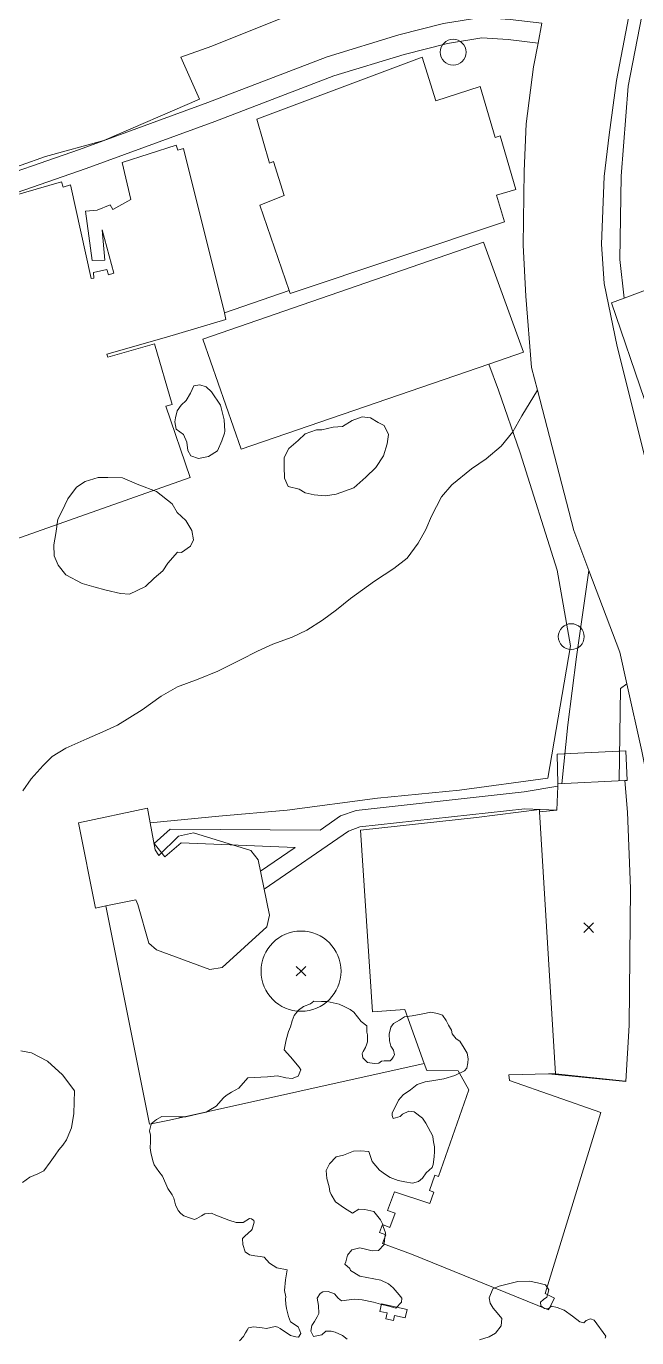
# Model space of a CAD drawing. Header units: metres. Extents: x 4652992 to 4879070, y 2074171 to 2309877.
# Drawn here: x 4653704.4 to 4653740.7, y 2306191.8 to 2306269.7 of the extents above; entities that cross this region are included whole.
import ezdxf

# ---------------------------------------------------------------- set-up
doc = ezdxf.new("R2010")
doc.units = ezdxf.units.M
doc.header["$MEASUREMENT"] = 0
doc.linetypes.add('DGN Style 2', pattern=[66.27138, 39.762828, -26.508552])
doc.linetypes.add('DGN Style 3', pattern=[92.779933, 66.271381, -26.508552])
doc.layers.get('0').update_dxf_attribs({"color": 4, "lineweight": 0})
for name, color, linetype, lineweight in [('Level 18', 5, 'Continuous', 0), ('Level 20', 30, 'DGN Style 3', 0), ('Level 30', 5, 'Continuous', 0), ('Level 31', 38, 'Continuous', 0), ('Level 35', 4, 'Continuous', 0), ('Level 36', 1, 'Continuous', 0), ('Level 37', 3, 'Continuous', 0), ('Level 38', 3, 'Continuous', 0), ('Level 40', 1, 'Continuous', 0), ('Level 53', 5, 'Continuous', 0), ('Level 54', 30, 'DGN Style 2', 0), ('Level 61', 4, 'Continuous', 0), ('Level 62', 4, 'Continuous', 0), ('Level 63', 3, 'Continuous', 0)]:
    doc.layers.add(name, color=color, linetype=linetype, lineweight=lineweight)

# ---------------------------------------------------------------- blocks, each defined once
blk = doc.blocks.new('POSTE')
at = {"color": 0, "linetype": 'ByBlock', "lineweight": -2}
blk.add_circle((0, 0), 0.770001, dxfattribs=at)
blk = doc.blocks.new('COTA')
at = {"color": 0, "linetype": 'ByBlock', "lineweight": -2, "ltscale": 10}
for p, q in [((0, 0), (-1.419522, -1.408457)), ((-1.408457, 1.419522), (0, 0)), ((1.419522, 1.408457), (0, 0)), ((0, 0), (1.408457, -1.419522))]:
    blk.add_line(p, q, dxfattribs=at)

msp = doc.modelspace()

# ---------------------------------------------------------------- linework, layer by layer
at = {"layer": 'Level 18', "color": 30}
for points in [[(4653740.777081, 2306273.128342, 1424.65044), (4653739.520245, 2306266.494623, 1424.407082), (4653739.070364, 2306263.261233, 1424.299844), (4653738.77743, 2306260.776192, 1424.092109), (4653738.620178, 2306256.766017, 1423.826422), (4653738.78082, 2306254.427596, 1423.623965), (4653739.547829, 2306250.66962, 1423.371641), (4653741.979377, 2306241.023189, 1422.807175), (4653743.837471, 2306233.363225, 1422.282652), (4653745.064537, 2306227.663309, 1421.884951), (4653746.202293, 2306222.467291, 1421.528426), (4653747.43659, 2306216.600638, 1421.154736), (4653749.837122, 2306206.643853, 1420.675083), (4653750.774391, 2306202.706111, 1420.411646), (4653751.44217, 2306199.134677, 1420.207735), (4653751.847202, 2306196.773275, 1420.057566), (4653752.029339, 2306194.007571, 1419.876955), (4653752.19108, 2306191.561827, 1419.755049)], [(4653747.189889, 2306191.415101, 1419.608363), (4653746.875182, 2306196.184447, 1419.893928), (4653746.520464, 2306198.252514, 1420.072769), (4653745.778137, 2306201.662879, 1420.405941), (4653745.078496, 2306205.48327, 1420.667075), (4653743.279685, 2306215.504972, 1421.226712), (4653742.077825, 2306221.388372, 1421.754605), (4653741.030888, 2306226.631514, 1421.99774), (4653740.129972, 2306230.630331, 1422.246936), (4653739.70799, 2306232.503348, 1422.312702), (4653737.879648, 2306237.364729, 1422.652318), (4653736.982541, 2306239.750048, 1422.821913), (4653734.812008, 2306248.087523, 1423.257669), (4653734.464568, 2306249.422115, 1423.437876), (4653734.129021, 2306253.663439, 1423.626139), (4653733.971561, 2306256.695256, 1423.781719), (4653734.028763, 2306261.092758, 1423.976988), (4653734.140384, 2306263.917871, 1424.127873), (4653734.584834, 2306267.305006, 1424.287347), (4653734.848669, 2306268.697559, 1424.344801), (4653735.073946, 2306269.886598, 1424.396801)]]:
    msp.add_polyline3d(points, dxfattribs=at)
at = {"layer": 'Level 20', "linetype": 'Continuous'}
msp.add_polyline3d([(4653704.211374, 2306224.27197, 1426.1839), (4653704.716274, 2306224.988423, 1426.1339), (4653705.412436, 2306225.769656, 1426.1339), (4653705.949562, 2306226.299114, 1426.1339), (4653706.767031, 2306226.806319, 1426.1339), (4653708.022692, 2306227.365434, 1426.1339), (4653708.964891, 2306227.781418, 1426.0339), (4653709.833163, 2306228.180127, 1425.8839), (4653711.305032, 2306229.089305, 1425.8339), (4653712.435528, 2306229.894154, 1425.7339), (4653713.40581, 2306230.444527, 1425.6839), (4653714.641164, 2306230.901646, 1425.6839), (4653715.808138, 2306231.372857, 1425.6839), (4653717.164848, 2306232.06065, 1425.5839), (4653718.162866, 2306232.570137, 1425.5339), (4653719.069522, 2306232.988376, 1425.5339), (4653720.22469, 2306233.394475, 1425.4839), (4653721.097211, 2306233.819793, 1425.4839), (4653722.039206, 2306234.408739, 1425.4839), (4653722.870544, 2306235.031942, 1425.3839), (4653723.706002, 2306235.690049, 1425.2339), (4653725.126518, 2306236.732314, 1425.0839), (4653726.264337, 2306237.482767, 1424.9839), (4653727.063448, 2306238.094441, 1424.7339), (4653727.728554, 2306238.982576, 1424.5339), (4653728.182621, 2306239.803678, 1424.5339), (4653728.510964, 2306240.60007, 1424.3839), (4653729.099958, 2306241.749034, 1424.2839), (4653729.723005, 2306242.449668, 1424.1839), (4653730.900965, 2306243.406125, 1424.1839), (4653731.760552, 2306244.004426, 1423.9839), (4653732.648886, 2306244.750531, 1423.8339), (4653733.340636, 2306245.605266, 1423.6339), (4653733.890276, 2306246.548221, 1423.4839), (4653734.812008, 2306248.087523, 1423.608)], dxfattribs=at)
at = {"layer": 'Level 30', "color": 1, "elevation": 1427.455992, "flags": 128}
msp.add_lwpolyline([(4653731.930722, 2306249.629769), (4653717.191735, 2306244.574266), (4653714.922651, 2306251.11018), (4653731.597461, 2306256.877652), (4653733.983637, 2306250.333923), (4653731.930722, 2306249.629769)], dxfattribs=at)
at = {"layer": 'Level 30', "color": 1}
for points in [[(4653720.736151, 2306270.653647, 1428.905991), (4653715.443181, 2306268.518113, 1428.905991), (4653713.598463, 2306267.872913, 1431.655991), (4653714.720727, 2306265.370722, 1431.205992), (4653709.037652, 2306262.923097, 1431.205992), (4653705.568638, 2306261.973853, 1428.805992), (4653701.206709, 2306260.427087, 1428.805992)], [(4653727.96606, 2306267.877604, 1427.455992), (4653728.779898, 2306265.270818, 1427.455992), (4653731.40574, 2306266.120637, 1427.405991), (4653732.290241, 2306263.106164, 1427.405991), (4653732.589854, 2306263.194076, 1427.405991), (4653733.523286, 2306260.012841, 1427.405991), (4653732.383219, 2306259.678325, 1427.455992), (4653732.85055, 2306258.085611, 1427.455992), (4653720.11468, 2306253.831622, 1427.555992), (4653720.057107, 2306253.998207, 1427.555992), (4653718.30188, 2306259.076919, 1427.555992), (4653719.754486, 2306259.659879, 1427.805992), (4653719.125755, 2306261.665405, 1427.805992), (4653718.872649, 2306261.564395, 1427.355991), (4653718.132284, 2306264.191241, 1427.355991), (4653727.96606, 2306267.877604, 1427.455992)], [(4653701.074382, 2306258.903565, 1428.506), (4653706.517043, 2306260.461377, 1428.556), (4653706.606023, 2306260.150499, 1428.556), (4653707.049327, 2306260.277383, 1428.556), (4653708.275509, 2306254.719649, 1429.456), (4653708.431003, 2306254.733373, 1429.456), (4653708.424579, 2306255.069605, 1429.306), (4653709.208784, 2306255.243505, 1429.306), (4653709.298457, 2306254.940826, 1429.406), (4653709.62461, 2306255.041303, 1429.406), (4653708.922991, 2306257.618596, 1428.856), (4653709.096123, 2306255.800101, 1428.856), (4653708.330031, 2306255.789874, 1428.856), (4653707.929432, 2306258.721665, 1428.856), (4653708.628218, 2306258.776204, 1428.856), (4653709.410847, 2306259.087774, 1428.856), (4653709.570568, 2306258.826427, 1428.856), (4653710.644085, 2306259.404542, 1431.106), (4653710.118035, 2306261.603197, 1431.106), (4653713.327145, 2306262.636601, 1431.106)], [(4653713.327145, 2306262.636601, 1431.106), (4653713.421948, 2306262.3422, 1431.106), (4653713.763115, 2306262.452063, 1431.106), (4653716.196364, 2306252.674522, 1431.106), (4653716.293299, 2306252.285008, 1431.106), (4653712.76284, 2306251.233998, 1431.106), (4653709.211577, 2306250.227403, 1428.906), (4653709.267974, 2306250.037529, 1427.856), (4653712.047925, 2306250.839524, 1427.856), (4653713.089682, 2306247.228485, 1427.856), (4653712.724434, 2306247.123113, 1427.856), (4653714.158861, 2306242.883618, 1427.856), (4653701.417488, 2306238.4007, 1427.856)], [(4653741.173585, 2306247.522629, 1426.156), (4653739.213843, 2306253.273647, 1426.156), (4653739.966924, 2306253.554262, 1426.179693), (4653745.57088, 2306255.642425, 1426.356)], [(4653734.935311, 2306223.024226, 1426.322), (4653735.882427, 2306207.455857, 1426.322), (4653735.465641, 2306207.444979, 1426.374725), (4653735.465635, 2306207.444979, 1426.374726), (4653733.115725, 2306207.383646, 1426.672), (4653733.147928, 2306207.051476, 1425.072), (4653738.58871, 2306205.156844, 1424.572), (4653735.279046, 2306194.402118, 1424.572), (4653735.834466, 2306194.121528, 1423.122), (4653735.465562, 2306193.425306, 1423.122), (4653727.316162, 2306196.723981, 1424.272), (4653725.604874, 2306197.371088, 1423.972), (4653725.795322, 2306197.874731, 1423.972), (4653725.430473, 2306198.012695, 1423.722), (4653725.608979, 2306198.484758, 1423.722), (4653726.030943, 2306198.325197, 1423.822), (4653726.348914, 2306199.166077, 1423.822), (4653725.900171, 2306199.335765, 1423.672), (4653726.312741, 2306200.426814, 1423.672), (4653728.411871, 2306199.747619, 1424.372), (4653728.646093, 2306200.420844, 1424.372), (4653728.403465, 2306200.505257, 1424.372), (4653728.721576, 2306201.419606, 1424.372), (4653728.937229, 2306201.344579, 1424.372), (4653730.7273, 2306206.489796, 1424.372), (4653730.101074, 2306207.630341, 1426.372), (4653728.235876, 2306207.65184, 1426.122), (4653728.087526, 2306208.061921, 1426.529431), (4653726.925079, 2306211.275258, 1429.722), (4653725.001151, 2306211.137891, 1429.572), (4653724.28766, 2306221.939563, 1429.572), (4653731.188096, 2306222.67803, 1429.572), (4653734.927667, 2306223.149868, 1426.322), (4653734.935311, 2306223.024226, 1426.322)]]:
    msp.add_polyline3d(points, dxfattribs=at)
at = {"layer": 'Level 31', "flags": 128}
for points, elevation in [([(4653740.019137, 2306224.875712), (4653736.027565, 2306224.674829), (4653735.994033, 2306226.443547), (4653740.068227, 2306226.648589), (4653740.157101, 2306224.882656), (4653740.019137, 2306224.875712)], 1425.821976), ([(4653727.062275, 2306193.44989), (4653726.955162, 2306192.943001), (4653726.319241, 2306193.079031), (4653726.255488, 2306192.780993), (4653725.792615, 2306192.880006), (4653725.869624, 2306193.240017), (4653725.447311, 2306193.330354), (4653725.542425, 2306193.775), (4653727.062275, 2306193.44989)], 1423.921975)]:
    msp.add_lwpolyline(points, dxfattribs=dict(at, elevation=elevation))
at = {"layer": 'Level 31'}
msp.add_polyline3d([(4653712.085977, 2306220.765667, 1428.171975), (4653712.298123, 2306220.427468, 1427.721975), (4653713.463244, 2306221.564441, 1427.521976), (4653714.366921, 2306221.781547, 1427.521976), (4653717.761348, 2306220.728278, 1427.521976), (4653718.199396, 2306220.158685, 1427.521976), (4653718.887921, 2306216.888539, 1427.521976), (4653718.718682, 2306216.191784, 1427.521976), (4653716.068608, 2306213.761299, 1427.521976), (4653715.340037, 2306213.659365, 1427.521976), (4653712.16892, 2306214.818732, 1427.521976), (4653711.695958, 2306215.219155, 1427.521976), (4653711.060482, 2306217.520035, 1427.521976), (4653710.924095, 2306217.792572, 1428.171975), (4653709.147828, 2306217.426845, 1428.171975), (4653708.529984, 2306217.299633, 1428.171975), (4653707.516981, 2306222.359079, 1428.171975), (4653711.629161, 2306223.232291, 1428.171975), (4653711.791111, 2306222.357827, 1428.171975), (4653712.085977, 2306220.765667, 1428.171975)], dxfattribs=at)
at = {"layer": 'Level 35'}
msp.add_line((4653716.196364, 2306252.674522, 1426.9), (4653720.057107, 2306253.998207, 1426.9), dxfattribs=at)
at = {"layer": 'Level 35', "elevation": 1426.705992, "flags": 128}
msp.add_lwpolyline([(4653709.147828, 2306217.426845), (4653711.740493, 2306204.451582), (4653712.929299, 2306204.69911)], dxfattribs=at)
at = {"layer": 'Level 36', "elevation": 1424.955992, "flags": 128}
msp.add_lwpolyline([(4653740.260371, 2306210.347372), (4653740.347014, 2306218.469604), (4653740.159559, 2306223.00232), (4653740.019137, 2306224.875712)], dxfattribs=at)
at = {"layer": 'Level 36'}
msp.add_polyline3d([(4653736.784751, 2306232.886601, 1425.305992), (4653735.42966, 2306225.020003, 1425.855991), (4653730.170923, 2306224.30474, 1426.205992), (4653725.30627, 2306223.828118, 1426.455992), (4653719.933834, 2306223.125337, 1426.705992), (4653715.865739, 2306222.766495, 1427.005992), (4653713.215741, 2306222.51253, 1427.105991), (4653711.791111, 2306222.357827, 1427.105991)], dxfattribs=at)
at = {"layer": 'Level 37'}
msp.add_line((4653712.929299, 2306204.69911, 1426.705992), (4653728.087526, 2306208.061921, 1426.478381), dxfattribs=at)
for points in [[(4653739.966924, 2306253.554262, 1425.333895), (4653739.704789, 2306255.847516, 1425.333895), (4653739.791015, 2306260.803656, 1425.833895), (4653740.203273, 2306266.146734, 1426.133895), (4653741.296704, 2306271.767965, 1426.133895), (4653749.493213, 2306274.129729, 1426.733894), (4653748.069564, 2306283.704434, 1426.733894), (4653746.296324, 2306292.036795, 1426.733894), (4653745.922472, 2306294.504218, 1426.858401), (4653745.542693, 2306297.01076, 1426.98488)], [(4653736.784751, 2306232.886601, 1425.305992), (4653735.990252, 2306237.375554, 1425.183895), (4653733.782203, 2306244.349367, 1425.183895), (4653732.498331, 2306248.078451, 1425.583895), (4653731.930722, 2306249.629769, 1425.583895)]]:
    msp.add_polyline3d(points, dxfattribs=at)
at = {"layer": 'Level 38', "elevation": 1424.955992, "flags": 128}
msp.add_lwpolyline([(4653735.465641, 2306207.444979), (4653740.068048, 2306207.002677), (4653740.260371, 2306210.347372)], dxfattribs=at)
at = {"layer": 'Level 40', "color": 3, "flags": 128}
for points, elevation in [([(4653713.774875, 2306245.436703), (4653713.327383, 2306245.76913), (4653713.244141, 2306246.198317), (4653713.291874, 2306246.428864), (4653713.380519, 2306246.857014), (4653713.620588, 2306247.185337), (4653713.91986, 2306247.467144), (4653714.180374, 2306247.894253), (4653714.374856, 2306248.334929), (4653714.732252, 2306248.39877), (4653715.121594, 2306248.284379), (4653715.437033, 2306247.97918), (4653715.961017, 2306247.184724), (4653716.193636, 2306246.312783), (4653716.229223, 2306245.653012), (4653716.201958, 2306245.521257), (4653716.040493, 2306245.07369), (4653715.778901, 2306244.47499), (4653715.261029, 2306244.135057), (4653714.651987, 2306244.019944), (4653714.203372, 2306244.180925), (4653714.0268, 2306244.491997), (4653713.957178, 2306244.987111), (4653713.774875, 2306245.436703)], 1427.25), ([(4653719.746209, 2306243.538654), (4653719.756135, 2306244.085974), (4653720.036981, 2306244.611878), (4653720.58193, 2306245.083444), (4653721.0074, 2306245.476579), (4653721.676554, 2306245.716601), (4653721.987305, 2306245.721355), (4653722.675867, 2306245.888728), (4653723.231354, 2306245.911817), (4653723.788874, 2306246.277793), (4653724.385203, 2306246.498468), (4653724.887275, 2306246.42956), (4653725.348533, 2306246.163065), (4653725.691335, 2306245.989583), (4653725.959306, 2306245.453834), (4653725.876662, 2306244.887164), (4653725.660928, 2306244.176165), (4653725.20722, 2306243.479741), (4653724.6088, 2306242.916072), (4653723.89088, 2306242.27395), (4653722.850549, 2306241.904189), (4653722.208517, 2306241.795896), (4653721.534499, 2306241.865891), (4653721.006194, 2306241.974589), (4653720.637214, 2306242.187865), (4653719.983678, 2306242.356666), (4653719.775071, 2306242.845982), (4653719.746209, 2306243.538654)], 1427.45), ([(4653704.086158, 2306208.819253), (4653704.718724, 2306208.688545), (4653705.679742, 2306208.197035), (4653706.575406, 2306207.389435), (4653707.119656, 2306206.654405), (4653707.294211, 2306206.435218), (4653707.236173, 2306205.092105)], 1431.384873), ([(4653707.236173, 2306205.092105), (4653707.096866, 2306204.241839), (4653706.946597, 2306203.869982), (4653706.803594, 2306203.533244), (4653706.590281, 2306203.211035), (4653706.349082, 2306202.931218), (4653706.135761, 2306202.608999), (4653705.830316, 2306202.19592), (4653705.467896, 2306201.684707), (4653705.100609, 2306201.504212), (4653704.62059, 2306201.310395), (4653704.189055, 2306200.996639)], 1431.384873)]:
    msp.add_lwpolyline(points, dxfattribs=dict(at, elevation=elevation))
at = {"layer": 'Level 40', "color": 3}
for points in [[(4653706.183704, 2306239.555603, 1428.95), (4653706.292203, 2306240.412486, 1429.1), (4653706.525954, 2306240.87807, 1429.1), (4653706.886777, 2306241.625686, 1429.1), (4653707.405333, 2306242.30656, 1429.1), (4653707.921645, 2306242.645454, 1429.1), (4653708.694442, 2306242.897321, 1429.1), (4653709.274364, 2306242.880708, 1429.1), (4653710.132889, 2306242.869594, 1428.75), (4653711.113, 2306242.462332, 1428.75), (4653712.167309, 2306242.064088, 1428.45), (4653713.086212, 2306241.328202, 1428), (4653713.393413, 2306240.818954, 1428), (4653713.912142, 2306240.334771, 1428), (4653714.271722, 2306239.746072, 1428), (4653714.360641, 2306239.178744, 1428), (4653714.179953, 2306238.804156, 1428), (4653713.655797, 2306238.431634, 1428), (4653713.4181, 2306238.446252, 1428), (4653712.832279, 2306237.793328, 1428.25), (4653712.527854, 2306237.346373, 1428.65), (4653712.022175, 2306236.914473, 1428.95), (4653711.504517, 2306236.404259, 1428.95), (4653710.551929, 2306235.949332, 1428.95), (4653710.011422, 2306235.992109, 1428.95), (4653709.16205, 2306236.2013, 1428.95), (4653708.444428, 2306236.383357, 1428.95), (4653707.73364, 2306236.598272, 1428.95), (4653706.774217, 2306237.104242, 1428.95), (4653706.309836, 2306237.679565, 1428.95), (4653706.082748, 2306238.24026, 1428.95), (4653706.047518, 2306238.898465, 1428.95), (4653706.183704, 2306239.555603, 1428.95)], [(4653717.097572, 2306191.576937, 1428.484873), (4653717.342152, 2306191.828764, 1428.484873), (4653717.443923, 2306192.055156, 1428.484873), (4653717.561187, 2306192.223349, 1428.484873), (4653717.641177, 2306192.344266, 1428.484873), (4653717.932231, 2306192.4215, 1428.484873), (4653718.438962, 2306192.344121, 1428.484873), (4653718.708246, 2306192.315885, 1428.484873), (4653719.226713, 2306192.428541, 1428.484873), (4653719.385022, 2306192.395778, 1428.484873), (4653719.50606, 2306192.315739, 1428.484873), (4653720.13372, 2306191.902499, 1428.184873), (4653720.445066, 2306191.810553, 1428.184873), (4653720.608908, 2306191.804153, 1428.184873), (4653720.737112, 2306192.025205, 1428.184873), (4653720.693429, 2306192.17225, 1427.984873), (4653720.58681, 2306192.414986, 1427.784872), (4653720.135203, 2306192.702017, 1427.484873), (4653720.014204, 2306193.030329, 1427.384873), (4653719.889987, 2306193.49671, 1427.384873), (4653719.859765, 2306193.750838, 1427.384873), (4653719.840448, 2306194.057785, 1427.384873), (4653719.857288, 2306194.194127, 1426.984873), (4653719.762999, 2306194.574835, 1426.484873), (4653719.841109, 2306195.19854, 1425.684873), (4653719.928394, 2306195.791949, 1425.184873), (4653719.322249, 2306195.918134, 1425.084872), (4653718.883068, 2306196.202463, 1425.084872), (4653718.566428, 2306196.544353, 1425.084872), (4653718.327693, 2306196.593737, 1425.084872), (4653718.003909, 2306196.633076, 1425.084872), (4653717.685604, 2306196.698921, 1425.084872), (4653717.442251, 2306196.859811, 1425.084872), (4653717.285647, 2306197.306761, 1425.084872), (4653717.277241, 2306197.667771, 1425.084872), (4653717.416182, 2306197.804847, 1425.084872), (4653717.807416, 2306198.161668, 1425.484873), (4653717.844863, 2306198.209157, 1425.484873), (4653717.958891, 2306198.627437, 1425.484873), (4653717.954264, 2306198.738857, 1425.484873), (4653717.806168, 2306198.824716, 1425.484873), (4653717.700144, 2306198.846642, 1425.484873), (4653717.307583, 2306198.619398, 1425.884873), (4653716.902763, 2306198.614573, 1426.384873), (4653716.45343, 2306198.759172, 1426.684873), (4653715.680526, 2306199.054459, 1426.884873), (4653715.427016, 2306199.161991, 1426.884873), (4653715.034982, 2306199.132863, 1426.884873), (4653714.843569, 2306199.007141, 1426.884873), (4653714.561909, 2306198.844981, 1426.884873), (4653714.413318, 2306198.793058, 1426.884873), (4653714.180802, 2306198.868699, 1426.884873), (4653713.795102, 2306199.003574, 1426.884873), (4653713.605418, 2306199.153009, 1426.884873), (4653713.44764, 2306199.323394, 1426.884873), (4653713.29619, 2306199.657768, 1426.884873), (4653713.187569, 2306200.065922, 1426.884873), (4653713.08814, 2306200.251776, 1426.884873), (4653712.83641, 2306200.634408, 1426.884873), (4653712.518039, 2306201.361364, 1426.884873), (4653712.302821, 2306201.653776, 1426.884873), (4653712.024686, 2306202.041822, 1426.884873), (4653711.9362, 2306202.280471, 1426.884873), (4653711.817566, 2306202.773236, 1426.884873), (4653711.792878, 2306203.053766, 1426.884873), (4653711.81101, 2306203.408062, 1426.884873), (4653711.808169, 2306203.794225, 1426.884873), (4653711.751587, 2306204.053785, 1426.884873), (4653711.817124, 2306204.370716, 1426.884873), (4653711.870864, 2306204.497304, 1426.884873), (4653712.168839, 2306204.738644, 1426.884873), (4653712.482323, 2306204.921698, 1426.884873), (4653713.489721, 2306204.900066, 1427.184873), (4653713.902423, 2306204.897344, 1427.184873), (4653714.587153, 2306205.052228, 1427.484873), (4653715.106163, 2306205.165057, 1427.484873), (4653715.265481, 2306205.269689, 1427.484873), (4653715.706114, 2306205.536274, 1427.484873), (4653716.13754, 2306206.02484, 1427.484873), (4653716.302306, 2306206.155853, 1427.484873), (4653716.62093, 2306206.36511, 1427.484873), (4653717.0561, 2306206.605303, 1427.484873), (4653717.593988, 2306207.209387, 1427.484873), (4653718.76443, 2306207.2766, 1428.284872), (4653719.155489, 2306207.305697, 1428.284872), (4653719.35102, 2306207.320245, 1428.284872), (4653719.852213, 2306207.216702, 1428.284872), (4653720.226962, 2306207.166754, 1428.284872), (4653720.587044, 2306207.312145, 1428.284872), (4653720.747795, 2306207.691016, 1428.284872), (4653720.643103, 2306207.85, 1428.284872), (4653720.120111, 2306208.461116, 1427.984873), (4653719.756759, 2306208.876451, 1426.684873), (4653719.880784, 2306209.459737, 1426.584872), (4653720.010901, 2306209.956192, 1426.584872), (4653720.123816, 2306210.235843, 1426.584872), (4653720.226646, 2306210.600196, 1426.584872), (4653720.345012, 2306210.90625, 1426.584872), (4653720.606531, 2306211.237818, 1426.584872), (4653720.899123, 2306211.452804, 1426.584872), (4653721.318505, 2306211.614068, 1426.584872), (4653721.515382, 2306211.766195, 1426.584872), (4653721.981388, 2306211.752595, 1426.584872), (4653722.309697, 2306211.739888, 1426.584872), (4653723.023865, 2306211.592432, 1426.584872), (4653723.324922, 2306211.44765, 1426.584872), (4653723.673437, 2306211.265526, 1426.584872), (4653723.889697, 2306211.110708, 1426.584872), (4653724.326067, 2306210.552387, 1426.584872), (4653724.665671, 2306210.302755, 1426.284872), (4653724.668705, 2306209.916326, 1426.284872), (4653724.711252, 2306209.763289, 1426.484873), (4653724.708834, 2306209.350546, 1426.484873), (4653724.667874, 2306209.236222, 1426.884873), (4653724.592385, 2306209.004021, 1426.884873), (4653724.454502, 2306208.778573, 1427.084872), (4653724.400827, 2306208.652037, 1427.084872), (4653724.431095, 2306208.398064, 1427.084872), (4653724.704726, 2306208.121346, 1427.084872), (4653725.133136, 2306208.060384, 1427.084872), (4653725.387398, 2306208.090444, 1427.084872), (4653725.546814, 2306208.195146, 1427.084872), (4653725.689887, 2306208.220647, 1427.084872), (4653726.049897, 2306208.228868, 1427.084872), (4653726.150993, 2306208.318089, 1427.084872), (4653726.231099, 2306208.439171, 1427.084872), (4653726.316651, 2306208.586653, 1427.084872), (4653726.259927, 2306208.846089, 1427.084872), (4653726.092015, 2306209.100959, 1427.084872), (4653726.019753, 2306209.41864, 1427.084872), (4653725.990267, 2306209.810046, 1427.084872), (4653726.103846, 2306210.226942, 1427.084872), (4653726.2586, 2306210.442678, 1427.084872), (4653726.603838, 2306210.646601, 1427.084872), (4653726.917194, 2306210.829585, 1427.084872), (4653727.372822, 2306210.900633, 1427.084872), (4653727.685388, 2306210.94618, 1427.084872), (4653728.003401, 2306211.018123, 1427.084872), (4653728.464483, 2306211.115569, 1427.084872), (4653728.861025, 2306211.033701, 1427.084872), (4653729.17282, 2306210.941808, 1427.084872), (4653729.382754, 2306210.623255, 1427.084872), (4653729.518825, 2306210.347467, 1427.084872), (4653729.702332, 2306210.034355, 1427.084872), (4653729.743543, 2306209.833185, 1427.084872), (4653729.985379, 2306209.535539, 1427.084872), (4653730.201559, 2306209.380805, 1427.084872), (4653730.448076, 2306208.972081, 1427.084872), (4653730.637053, 2306208.685329, 1427.084872), (4653730.703941, 2306208.341203, 1427.084872), (4653730.681395, 2306208.098119, 1427.084872), (4653730.616078, 2306207.781281, 1427.084872), (4653730.472209, 2306207.6183, 1427.084872), (4653729.893612, 2306207.352408, 1427.084872), (4653729.246581, 2306207.155707, 1427.084872), (4653728.531123, 2306207.028199, 1427.084872), (4653728.133738, 2306206.972638, 1427.084872), (4653727.661695, 2306206.822385, 1427.084872), (4653727.257123, 2306206.504164, 1426.684873), (4653726.836889, 2306206.205307, 1426.684873), (4653726.548933, 2306205.879119, 1426.684873), (4653726.168306, 2306205.103725, 1426.684873), (4653726.167507, 2306204.966138, 1426.684873), (4653726.240629, 2306204.785725, 1426.684873), (4653726.654638, 2306204.92059, 1426.684873), (4653726.793172, 2306205.057271, 1426.684873), (4653727.159716, 2306205.229492, 1426.684873), (4653727.48266, 2306205.190321, 1426.684873), (4653727.983792, 2306204.811275, 1426.684873), (4653728.172879, 2306204.524242, 1426.684873), (4653728.597088, 2306203.738949, 1426.984873), (4653728.606411, 2306203.5167, 1426.984873), (4653728.647629, 2306203.315396, 1426.984873), (4653728.688848, 2306203.11409, 1426.984873), (4653728.687278, 2306202.838996, 1426.984873), (4653728.674815, 2306202.511062, 1426.984873), (4653728.608667, 2306202.056498, 1426.984873), (4653728.544089, 2306201.877037, 1426.984873), (4653728.203332, 2306201.561845, 1426.984873), (4653727.973816, 2306201.2512, 1426.984873), (4653727.739639, 2306201.051695, 1426.984873), (4653727.389557, 2306200.958785, 1426.984873), (4653726.934475, 2306201.025308, 1426.984873), (4653726.537747, 2306201.107315, 1426.984873), (4653726.051584, 2306201.290443, 1426.984873), (4653725.78246, 2306201.456251, 1426.984873), (4653725.423906, 2306201.723172, 1426.984873), (4653724.98641, 2306202.230775, 1426.784872), (4653724.778, 2306202.824866, 1426.784872), (4653724.290943, 2306202.870429, 1426.784872), (4653723.872346, 2306202.846744, 1426.784872), (4653723.272418, 2306202.612588, 1426.784872), (4653722.837469, 2306202.509635, 1426.784872), (4653722.457184, 2306202.096137, 1426.584872), (4653722.241978, 2306201.701486, 1426.484873), (4653722.281536, 2306201.224687, 1426.484873), (4653722.426959, 2306200.725983, 1426.484873), (4653722.465055, 2306200.447338, 1426.184873), (4653722.542648, 2306200.267414, 1426.084872), (4653722.806378, 2306199.834401, 1425.584872), (4653723.344809, 2306199.458983, 1424.784872), (4653723.820065, 2306199.170126, 1424.584872), (4653724.198877, 2306199.396021, 1424.584872), (4653724.554987, 2306199.377704, 1424.584872), (4653725.086022, 2306199.267907, 1424.584872), (4653725.48189, 2306198.771196, 1424.584872), (4653725.618517, 2306198.494022, 1424.584872), (4653725.639881, 2306198.376164, 1424.784872), (4653725.778454, 2306198.006265, 1425.484873), (4653725.717551, 2306197.576947, 1425.484873), (4653725.689429, 2306197.30656, 1425.484873), (4653725.354157, 2306196.95809, 1425.784872), (4653724.987775, 2306196.923433, 1425.784872), (4653724.675208, 2306197.015685, 1425.784872), (4653724.251177, 2306197.103381, 1425.784872), (4653723.783454, 2306196.979258, 1425.784872), (4653723.526927, 2306196.673416, 1425.784872), (4653723.418479, 2306196.281722, 1425.784872), (4653723.368327, 2306196.128368, 1425.584872), (4653723.648199, 2306195.877149, 1425.584872), (4653723.693209, 2306195.760103, 1425.284872), (4653724.253473, 2306195.43192, 1424.284872), (4653725.495228, 2306195.178562, 1423.884873), (4653725.951884, 2306194.973311, 1423.884873), (4653726.232589, 2306194.721359, 1423.884873), (4653726.592268, 2306194.314571, 1423.884873), (4653726.745524, 2306194.116671, 1423.884873), (4653726.722813, 2306193.872072, 1423.884873), (4653726.401336, 2306193.523077, 1423.884873), (4653725.981387, 2306193.637662, 1423.884873), (4653725.481683, 2306193.768746, 1423.884873), (4653725.061754, 2306193.883325, 1423.884873), (4653724.382915, 2306194.021813, 1424.184873), (4653723.91889, 2306194.058584, 1424.784872), (4653723.170355, 2306193.96332, 1424.984873), (4653722.957449, 2306194.114861, 1425.484873), (4653722.736024, 2306194.381683, 1425.484873), (4653722.375742, 2306194.511473, 1425.484873), (4653722.050265, 2306194.493324, 1425.884873), (4653721.890457, 2306194.388349, 1425.884873), (4653721.707164, 2306194.12026, 1426.284872), (4653721.790058, 2306193.680524, 1427.984873), (4653721.812199, 2306193.206434, 1428.384873), (4653721.71588, 2306193.00638, 1428.384873), (4653721.550452, 2306192.738127, 1428.384873), (4653721.390464, 2306192.496244, 1428.384873), (4653721.346103, 2306192.147929, 1428.384873), (4653721.502811, 2306191.840494, 1428.384873), (4653721.989573, 2306191.932261, 1428.384873), (4653722.228739, 2306192.15777, 1428.384873), (4653722.556333, 2306192.144977, 1428.384873), (4653722.793869, 2306192.09582, 1428.384873), (4653723.220792, 2306191.897467, 1428.384873), (4653723.504874, 2306191.673669, 1428.384873)], [(4653731.37621, 2306191.631467, 1424.584872), (4653731.941126, 2306191.818996, 1424.584872), (4653732.320074, 2306192.045003, 1424.584872), (4653732.657587, 2306192.473292, 1424.584872), (4653732.691925, 2306192.908945, 1424.584872), (4653732.427798, 2306193.240301, 1424.584872), (4653732.179312, 2306193.513071, 1424.584872), (4653731.994897, 2306193.82792, 1424.584872), (4653731.948778, 2306194.141824, 1424.584872), (4653732.169845, 2306194.677138, 1424.584872), (4653732.532353, 2306194.823503, 1424.584872), (4653733.646147, 2306195.102067, 1425.284872), (4653734.342292, 2306195.12391, 1425.284872), (4653734.819945, 2306195.025125, 1425.284872), (4653735.292151, 2306194.899829, 1425.284872), (4653735.481866, 2306194.611858, 1425.284872), (4653735.362541, 2306194.166694, 1425.284872), (4653735.170564, 2306194.04057, 1425.284872), (4653734.999665, 2306193.882447, 1425.284872), (4653735.009073, 2306193.659389, 1425.284872), (4653735.226085, 2306193.503942, 1425.284872), (4653735.443852, 2306193.486537, 1425.284872), (4653735.641292, 2306193.639175, 1425.284872), (4653735.9863, 2306193.567813, 1425.284872), (4653736.394561, 2306193.400446, 1425.284872), (4653736.902793, 2306193.046553, 1425.284872), (4653737.331422, 2306192.709116, 1425.284872), (4653737.570298, 2306192.659703, 1425.284872), (4653737.709205, 2306192.796821, 1425.284872), (4653737.975365, 2306192.879974, 1425.284872), (4653738.182247, 2306192.809539, 1425.284872), (4653738.873411, 2306191.864919, 1425.284872), (4653738.846133, 2306191.732341, 1425.284872)]]:
    msp.add_polyline3d(points, dxfattribs=at)
at = {"layer": 'Level 53', "color": 212, "extrusion": (0.1005363452008177, 0.1020417397669428, 0.9896867820876449), "elevation": 704609.388998, "flags": 128}
msp.add_lwpolyline([(-1696465.179056, -4858140.636659), (-1696465.112447, -4858140.171638), (-1696468.906454, -4858136.160194)], dxfattribs=at)
at = {"layer": 'Level 53', "color": 212}
msp.add_polyline3d([(4653736.262036, 2306224.686629, 1423.27426), (4653736.629979, 2306228.196179, 1422.837546), (4653737.131924, 2306232.23576, 1422.878511), (4653737.879648, 2306237.364729, 1422.652318)], dxfattribs=at)
at = {"layer": 'Level 54', "linetype": 'Continuous'}
for points in [[(4653735.073946, 2306269.886598, 1424.855429), (4653733.195161, 2306270.11817, 1424.85), (4653731.448103, 2306270.236057, 1424.95), (4653729.229224, 2306269.864836, 1425.15), (4653726.564777, 2306269.195073, 1425.5), (4653722.311899, 2306267.894679, 1426.05), (4653715.211846, 2306265.175026, 1426.25), (4653707.576973, 2306262.382498, 1426.55), (4653695.23531, 2306258.107537, 1426.8), (4653691.812177, 2306257.124969, 1426.8), (4653691.983245, 2306256.528992, 1426.8), (4653692.143254, 2306255.971544, 1426.8), (4653695.597495, 2306256.963042, 1426.8), (4653707.979488, 2306261.251972, 1426.55), (4653715.632594, 2306264.051169, 1426.25), (4653722.702429, 2306266.759248, 1426.05), (4653726.886696, 2306268.038662, 1425.5), (4653729.474899, 2306268.68926, 1425.15), (4653731.507516, 2306269.029319, 1424.95), (4653733.078754, 2306268.923296, 1424.85), (4653734.848669, 2306268.697559, 1424.776425)], [(4653718.340227, 2306219.489807, 1425.368322), (4653720.397181, 2306220.90627, 1425.2888), (4653713.620016, 2306221.179662, 1425.3339), (4653712.658757, 2306220.343745, 1425.477649), (4653712.018805, 2306221.128367, 1425.5839), (4653712.978043, 2306221.983389, 1425.5839), (4653721.887753, 2306221.93271, 1425.231123), (4653723.108768, 2306222.773527, 1425.1839), (4653724.025151, 2306223.103164, 1424.7839), (4653734.031711, 2306224.202925, 1424.4339), (4653736.022654, 2306224.551737, 1423.606)], [(4653718.563497, 2306218.429389, 1425.380744), (4653723.569192, 2306221.876418, 1425.1839), (4653724.252158, 2306222.122092, 1424.7839), (4653734.063481, 2306223.200395, 1424.4339), (4653735.96524, 2306223.11265, 1423.606)]]:
    msp.add_polyline3d(points, dxfattribs=at)
at = {"layer": 'Level 62'}
msp.add_line((4653740.051532, 2306207.004466, 1423.606), (4653735.882625, 2306207.455836, 1423.606), dxfattribs=at)
at = {"layer": 'Level 62', "elevation": 1423.606, "flags": 128}
msp.add_lwpolyline([(4653734.93551, 2306223.024243), (4653735.96524, 2306223.11265), (4653736.022654, 2306224.551737), (4653736.027557, 2306224.67463)], dxfattribs=at)
at = {"layer": 'Level 62'}
msp.add_circle((4653720.757033, 2306213.550293, 1424.905991), 2.380491999999999, dxfattribs=at)

# ---------------------------------------------------------------- block references
at = {"layer": 'Level 61', "zscale": 0.1}
for p in [(4653729.801964, 2306268.168055, 1425.083895), (4653736.825246, 2306233.432537, 1423.1839)]:
    msp.add_blockref('POSTE', p, dxfattribs=at)
at = {"layer": 'Level 63', "xscale": 0.2, "yscale": 0.2, "zscale": 0.1}
for p in [(4653737.859882, 2306216.138658, 1423.606), (4653720.757033, 2306213.550293, 1424.905991)]:
    msp.add_blockref('COTA', p, dxfattribs=at)

doc.saveas('drawing.dxf')
